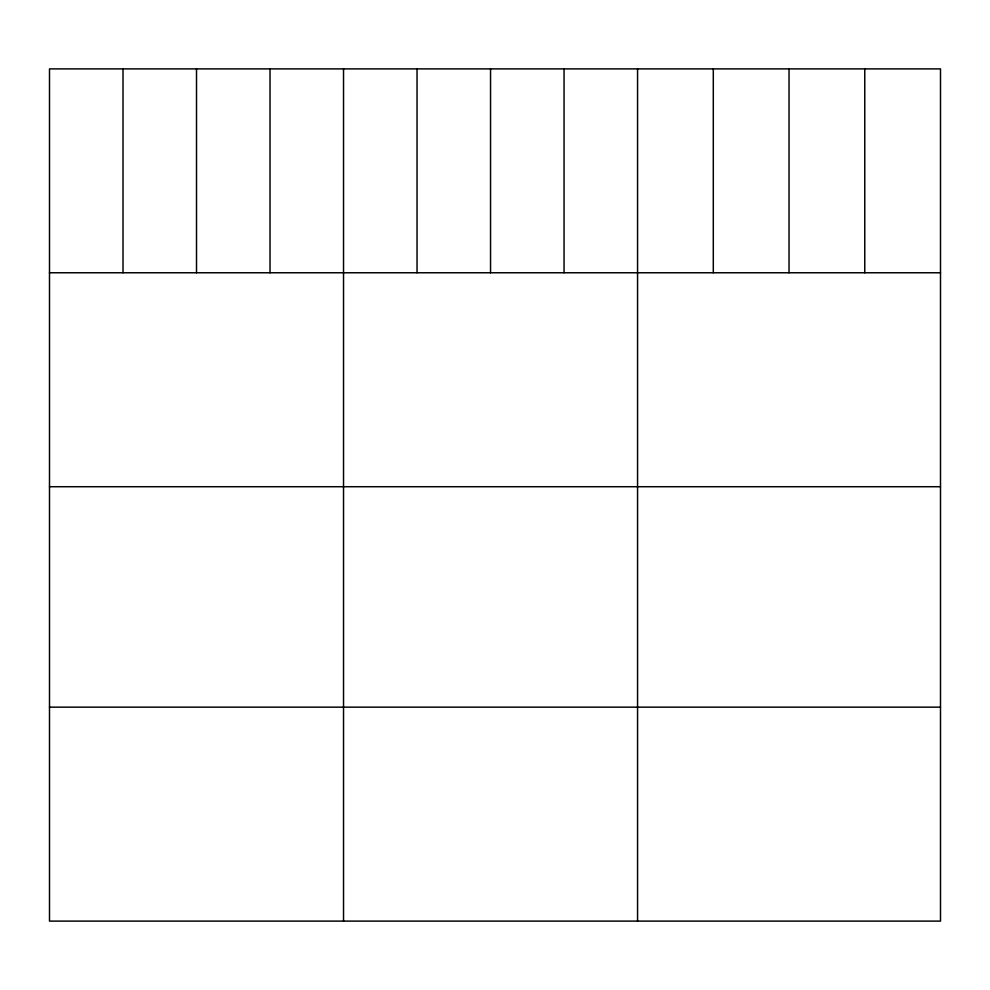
<?xml version="1.0" encoding="UTF-8"?>
<svg xmlns="http://www.w3.org/2000/svg" width="990" height="990" viewBox="0 0 990 990"><rect width="100%" height="100%" fill="white"/><g stroke="black" fill="none" stroke-linecap="round" stroke-linejoin="round"><path stroke-width="1.49" d="M940.5 272.77L940.5 921.108L49.5 921.108L49.5 68.892L940.5 68.892L940.5 272.77L49.5 272.77M49.5 486.721L940.5 486.721M49.5 707.157L940.5 707.157M864.765 68.892L864.765 272.77M789.03 68.892L789.03 272.77M713.295 68.892L713.295 272.77M637.56 68.892L637.56 921.108M564.053 68.892L564.053 272.77M490.545 68.892L490.545 272.77M417.038 68.892L417.038 272.77M343.53 68.892L343.53 921.108M270.022 68.892L270.022 272.77M196.515 68.892L196.515 272.77M123.008 68.892L123.008 272.77"/></g></svg>
